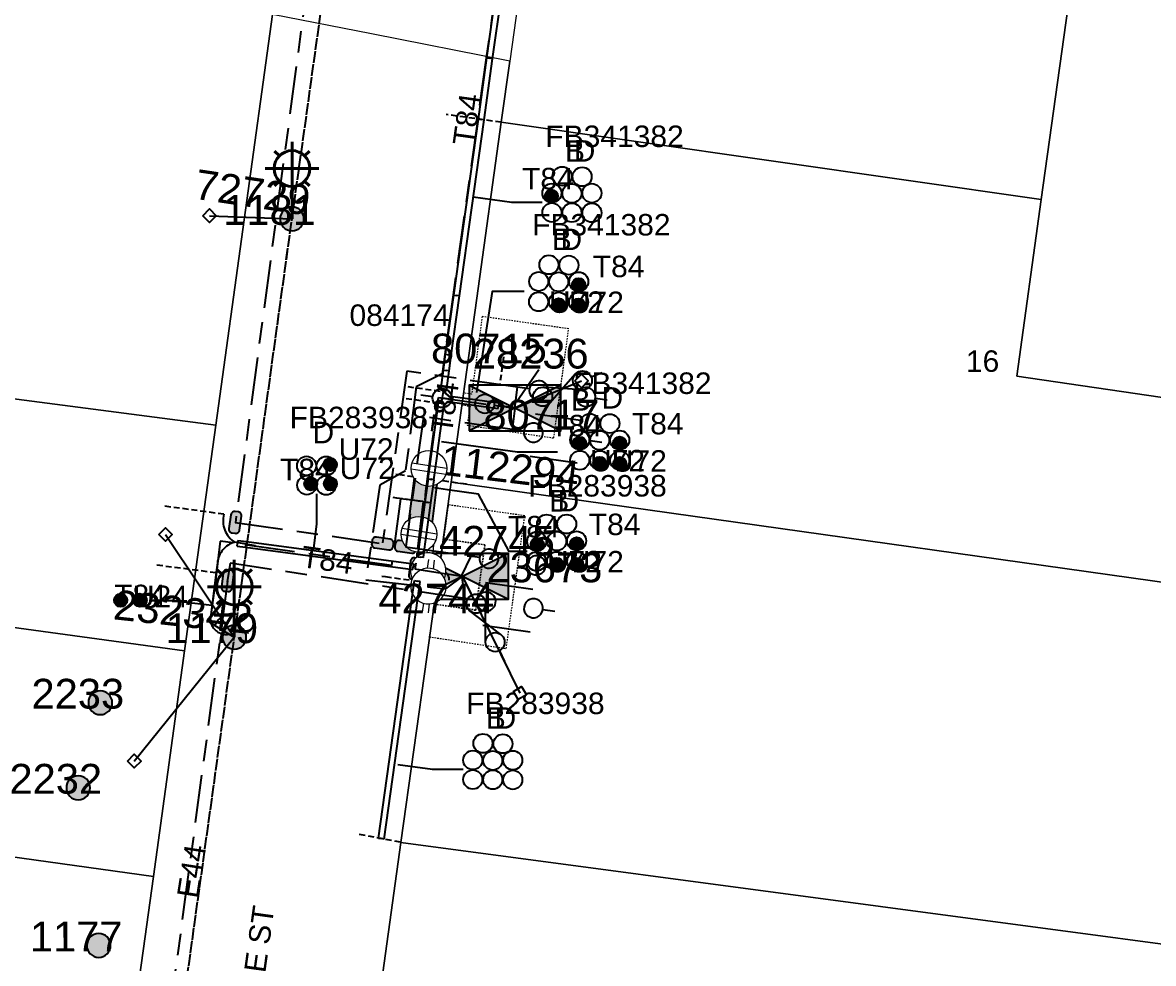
# Model space of a CAD drawing. Header units: metres. Extents: x 307881 to 309377, y 6244646 to 6245709.
# Drawn here: x 308249.6 to 308344.4, y 6245130.1 to 6245208.9 of the extents above; entities that cross this region are included whole.
import ezdxf
from ezdxf.enums import TextEntityAlignment as Align

# ---------------------------------------------------------------- set-up
doc = ezdxf.new("R2010")
doc.units = ezdxf.units.M
for name, pattern in [('Cable Exist OH', [1, 1, 0]), ('Cable Exist UG', [8.2, 4, -1.2, 1.8, -1.2]), ('DASHED', [0.75, 0.5, -0.25]), ('HIDDEN', [0.375, 0.25, -0.125]), ('HIDDEN2', [0.1875, 0.125, -0.0625])]:
    doc.linetypes.add(name, pattern=pattern)
doc.layers.get('0').update_dxf_attribs({"color": 6})
for name, color, linetype in [('_User Miscellaneous7', 7, 'Continuous'), ('_User Miscellaneous9', 7, 'Continuous'), ('Duct_SP_EXT', 7, 'Continuous'), ('Equip_HV_EXT', 7, 'Continuous'), ('Equip_LV_EXT', 7, 'Continuous'), ('Equip_SP_SL_EXT', 7, 'Continuous'), ('Mains_HV_EXT', 7, 'Continuous'), ('Mains_LV_EXT', 7, 'Continuous'), ('Mains_SL_EXT', 7, 'Continuous'), ('Services_SP_EXT', 7, 'Continuous'), ('Sub_SP_EXT', 7, 'Continuous'), ('SupportsOH_SP_TR_HV_LV_SL_EXT', 7, 'Continuous'), ('SupportsUG_SP_LV_EXT', 7, 'Continuous'), ('Trench_SP_EXT', 7, 'Continuous')]:
    doc.layers.add(name, color=color, linetype=linetype)
for name, color, linetype, lineweight in [('Cadastre Buildings_SP_EXT', 9, 'Continuous', 5), ('Cadastre Land Parcels_SP_EXT', 9, 'Continuous', 5), ('Cadastre Other Property_SP_EXT', 9, 'HIDDEN', 5), ('Cadastre Roads_SP_EXT', 9, 'Continuous', 5)]:
    doc.layers.add(name, color=color, linetype=linetype, lineweight=lineweight)
doc.layers.add('UNKNOWN_FEATURES', color=1, linetype='DASHED', plot=False)
doc.styles.add('iecARIAL', font='arial.ttf', dxfattribs={"height": 2})
doc.styles.add('POLE_LABEL', font='arial.ttf')
doc.styles.get("Standard").update_dxf_attribs({"font": 'arial.ttf'})
doc.styles.add('SWITCH_LABEL', font='arial.ttf', dxfattribs={"height": 2.5})

# ---------------------------------------------------------------- blocks, each defined once
blk = doc.blocks.new('SUB_PADMOUNT_EXT')
for points in [[(0, 0), (-3.84, 1.92), (-3.84, -1.92)], [(0, 0), (3.84, 1.92), (3.84, -1.92)]]:
    blk.add_hatch(color=256).paths.add_polyline_path(points)
for p, q in [((3.84, 1.92), (-3.84, -1.92)), ((-3.84, 1.92), (3.84, -1.92))]:
    blk.add_line(p, q)
blk.add_lwpolyline([(-3.84, -1.92), (3.84, -1.92), (3.84, 1.92), (-3.84, 1.92)], close=True)
for tag, height, flags, p in [('ASSET_NUM', 2.5, 8, (2, 2)), ('STREET_CODE', 0.2, 9, (1.5, 0)), ('OPERATING_VOLTAGE', 0.2, 9, (1.5, -0.6)), ('ORIENTATION', 0.2, 9, (1.5, -0.8)), ('OWNED_BY', 0.2, 9, (1.5, -1)), ('CONSTRUCTED_VOLTAGE', 0.2, 9, (1.5, -0.2)), ('NO_PHASES', 0.2, 9, (1.5, -0.4)), ('OPERATED_BY', 0.2, 9, (1.5, -1.2)), ('SECONDARY_VOLTAGE', 0.2, 9, (1.5, -1.6)), ('STATE', 0.2, 9, (1.5, -1.8)), ('MAINTAINED_BY', 0.2, 9, (1.5, -1.4)), ('SUBSTATION_TYPE', 0.2, 9, (1.5, -2.2)), ('USAGE', 0.2, 9, (1.5, -2.4)), ('PARENT', 0.2, 9, (1.5, -2)), ('LEGEND', 0.2, 9, (1.5, -2.6)), ('LOCATION', 0.2, 9, (1.5, -2.8)), ('Z', 0.2, 1, (1.5, -3.6)), ('STREETNAME', 0.2, 9, (1.5, -3)), ('SUBURB', 0.2, 9, (1.5, -3.2)), ('NOTES', 0.2, 9, (1.5, -3.4))]:
    blk.add_attdef(tag, text='', height=height, dxfattribs=dict(flags=flags)).set_placement(p, align=Align.MIDDLE_LEFT)
blk = doc.blocks.new('PILLAR_EXT')
blk.add_hatch(color=256).paths.add_polyline_path([(-2.475, 0.99), (-2.475, -0.99), (2.475, -0.99), (2.475, 0.99)])
blk.add_lwpolyline([(-2.475, -0.99), (2.475, -0.99), (2.475, 0.99), (-2.475, 0.99)], close=True)
at = {"style": 'iecARIAL', "flags": 8}
blk.add_attdef('ASSET_NUM', (1.5, 3.5), '', height=2.5, dxfattribs=at)
for tag, p, flags in [('OWNED_BY', (0, -0.2), 9), ('STATE', (0, -0.4), 9), ('SUPPORT_TYPE', (0, -0.6), 9), ('USAGE', (0, -0.8), 9), ('LEGEND', (0, -1), 9), ('STREETNAME', (0, -1.8), 9), ('SUBURB', (0, -2), 1), ('LOCATION', (0, -1.2), 9), ('NOTES', (0, -1.4), 9), ('PARENT', (0, -1.6), 9)]:
    blk.add_attdef(tag, p, '', height=0.2, dxfattribs=dict(flags=flags))
blk = doc.blocks.new('DUCT_EXT')
blk.add_circle((0, 0.8), 0.8)
at = {"flags": 1}
blk.add_attdef('Z', (0, 0), '', height=0.2, dxfattribs=at)
at = {"flags": 9}
for tag, p in [('DUCT_CODE', (0, 0)), ('XSECT_TYPE', (0, -0.2)), ('STATE', (0, -0.6)), ('FB_REFERENCE', (0, -0.4)), ('NOTES', (0, -0.8))]:
    blk.add_attdef(tag, text='', height=0.2, dxfattribs=at).set_placement(p, align=Align.MIDDLE_LEFT)
blk = doc.blocks.new('SL_LANTERN_EXT')
at = {"lineweight": 40}
for p, q in [((0, 1.968), (0, 6.468)), ((-1.459, 5.676), (-1.061, 5.278)), ((1.458, 5.676), (1.06, 5.278)), ((-2.25, 4.218), (2.25, 4.218)), ((-1.459, 2.759), (-1.061, 3.157)), ((1.458, 2.759), (1.06, 3.157)), ((0, 0), (0, 2.721))]:
    blk.add_line(p, q, dxfattribs=at)
blk.add_circle((0, 4.218), 1.5, dxfattribs=at)
at = {"color": 7, "style": 'iecARIAL', "flags": 8}
blk.add_attdef('ASSET_NUM', (1.5, 1.5), '', height=2.5, dxfattribs=at)
for tag, p, height, flags in [('CONSTRUCTED_VOLTAGE', (0.981, -0.653), 0.2, 9), ('CONTROL_TYPE', (0.981, -0.853), 0.2, 9), ('LANTERN_PURPOSE', (0.981, -1.053), 0.2, 9), ('LNUMBER', (2.181, -3.253), 2.5, 8), ('OPERATING_VOLTAGE', (0.981, -1.653), 0.2, 9), ('ORIENTATION', (0.981, -1.853), 0.2, 9), ('OWNED_BY', (0.981, -2.053), 0.2, 9), ('LANTERN_TYPE', (0.981, -1.253), 0.2, 9), ('NO_PHASES', (0.981, -1.453), 0.2, 9), ('STATE', (0.981, -2.253), 0.2, 9), ('CEXIST', (0.981, -2.653), 0.2, 9), ('CNEW', (0.981, -2.853), 0.2, 9), ('USAGE', (0.981, -2.453), 0.2, 9), ('CNUMBER', (0.981, -3.053), 0.2, 9), ('CREMOVE', (0.981, -3.253), 0.2, 9), ('CREPLACE', (0.981, -3.453), 0.2, 9), ('LKINGHEIGHT', (0.981, -3.653), 0.2, 9), ('LBRACKET', (0.981, -3.853), 0.2, 9), ('LBRACKETVOCAB', (0.981, -4.053), 0.2, 9), ('LCATEGORY', (0.981, -4.253), 0.2, 9), ('LCHARGE1', (0.981, -4.453), 0.2, 9), ('LCHARGE1PERCENT', (0.981, -4.653), 0.2, 9), ('LCHARGE2', (0.981, -4.853), 0.2, 9), ('LCHARGE2PERCENT', (0.981, -5.053), 0.2, 9), ('LCHARGE3', (0.981, -5.253), 0.2, 9), ('LCHARGE3PERCENT', (0.981, -5.453), 0.2, 9), ('LEXIST', (0.981, -5.653), 0.2, 9), ('LLAMP', (0.981, -5.853), 0.2, 9), ('LLAMPVOCAB', (0.981, -6.053), 0.2, 9), ('LMAST', (0.981, -6.253), 0.2, 9), ('LMASTVOCAB', (0.981, -6.453), 0.2, 9), ('LNEW', (0.981, -6.653), 0.2, 9), ('LANTNUMBER', (0.981, -6.853), 0.2, 9), ('LOUTREACH', (0.981, -7.253), 0.2, 9), ('LOUTREACHVOCAB', (0.981, -7.453), 0.2, 9), ('LRATECODE', (0.981, -7.653), 0.2, 9), ('LREMOVE', (0.981, -7.853), 0.2, 9), ('LREPLACE', (0.981, -8.053), 0.2, 9), ('LTYPE', (0.981, -8.253), 0.2, 9), ('LTYPEVOCAB', (0.981, -8.453), 0.2, 9), ('LEGEND', (0.981, -8.653), 0.2, 9), ('STREETNAME', (0.981, -9.253), 0.2, 9), ('SUBURB', (0.981, -9.453), 0.2, 1), ('LOCATION', (0.981, -8.853), 0.2, 9), ('NOTES', (0.981, -9.053), 0.2, 9)]:
    blk.add_attdef(tag, p, '', height=height, dxfattribs=dict(flags=flags))
blk = doc.blocks.new('CCP_EXT')
at = {"flags": 9}
for tag, p in [('STATE', (0, -1.8)), ('USAGE', (0, -1.2)), ('LEGEND', (0, -1.4)), ('LIFE_SUPPORT', (0, -1.6)), ('NOTES', (0, -2))]:
    blk.add_attdef(tag, text='', height=0.2, dxfattribs=at).set_placement(p, align=Align.MIDDLE_LEFT)
blk.add_wipeout([(0, 0.566), (0.566, 0), (0, -0.566), (-0.566, 0)])
blk.add_lwpolyline([(-0.566, 0), (0, 0.566), (0.566, 0), (0, -0.566), (-0.566, 0)])
at = {"flags": 1}
blk.add_attdef('Z', (0, 0), '', height=0.2, dxfattribs=at)
at = {"flags": 9}
for tag, p in [('CCP_TYPE', (0, 0)), ('OPERATING_VOLTAGE', (0, -0.6)), ('ORIENTATION', (0, -0.8)), ('OWNED_BY', (0, -1)), ('CONSTRUCTED_VOLTAGE', (0, -0.2)), ('NO_PHASES', (0, -0.4))]:
    blk.add_attdef(tag, text='', height=0.2, dxfattribs=at).set_placement(p, align=Align.MIDDLE_LEFT)
blk = doc.blocks.new('POLE_EXT')
blk.add_hatch(color=256).paths.add_polyline_path([(-1, 0, 1), (1, 0, 1)])
blk.add_lwpolyline([(-1, 0, 1), (1, 0, 1)], format="xyb", close=True)
for tag, height, flags, p in [('pNumber', 2.5, 8, (-17.84, 2.067)), ('OWNED_BY', 0.2, 9, (1.355, -0.4)), ('SPECIAL_USE', 0.2, 9, (1.355, -0.8)), ('STATE', 0.2, 9, (1.355, -1)), ('PARENT', 0.2, 9, (1.355, -0.6)), ('cLV', 0.2, 9, (1.355, -1.4)), ('hDepth', 0.2, 9, (1.355, -1.6)), ('hDia', 0.2, 9, (1.355, -1.8)), ('USAGE', 0.2, 9, (1.355, -1.2)), ('cHV', 0.2, 9, (1.355, -2)), ('LBRACKET', 0.2, 9, (1.355, -2.2)), ('LExisting', 0.2, 9, (1.355, -2.4)), ('LANTNUMBER', 0.2, 9, (1.355, -2.6)), ('LOther', 0.2, 9, (1.355, -2.8)), ('cLinedev', 0.2, 9, (1.355, -3.4)), ('pExisting', 0.2, 9, (1.355, -3.8)), ('LRemove', 0.2, 9, (1.355, -3)), ('LEGEND', 0.2, 9, (1.355, -3.2)), ('LOCATION', 0.2, 9, (1.355, -3.6)), ('pFooting', 0.2, 9, (1.355, -4.4)), ('pNew', 0.2, 9, (1.355, -4.6)), ('PFNUMBER', 0.2, 9, (1.355, -4)), ('NEWPFNUMBER', 0.2, 9, (1.355, -4.2)), ('pRelocate', 0.2, 9, (1.355, -5)), ('pRemove', 0.2, 9, (1.355, -5.2)), ('pReplace', 0.2, 9, (1.355, -5.4)), ('pStay', 0.2, 9, (1.355, -5.6)), ('cspan', 0.2, 9, (1.355, -6)), ('STREETNAME', 0.2, 9, (1.355, -6.2)), ('SUBURB', 0.2, 9, (1.355, -6.4)), ('pType', 0.2, 9, (1.355, -5.8)), ('NOTES', 0.2, 9, (1.355, -6.6)), ('OPERATED_BY', 0.2, 9, (1.355, -7.014)), ('MAINTAINED_BY', 0.2, 9, (1.355, -6.814))]:
    blk.add_attdef(tag, text='', height=height, dxfattribs=dict(flags=flags)).set_placement(p, align=Align.MIDDLE_LEFT)
at = {"style": 'POLE_LABEL'}
for tag, height, flags, p in [('ASSET_NUM', 2.5, 8, (2, 2)), ('STRUCTURE_PLANT_NUMBER', 0.2, 9, (1.355, 0.028)), ('STREET_CODE', 0.2, 9, (1.355, -0.2))]:
    blk.add_attdef(tag, text='', height=height, dxfattribs=dict(at, flags=flags)).set_placement(p, align=Align.MIDDLE_LEFT)
at = {"flags": 1}
blk.add_attdef('Z', (1.355, -7.328), '', height=0.2, dxfattribs=at)
blk = doc.blocks.new('HV_STJ_EXT')
h = blk.add_hatch(color=256)
edge = h.paths.add_edge_path()
edge.add_ellipse((-0.586, 0.131), major_axis=(0.226, 0.226), ratio=1, start_angle=44.99996, end_angle=135)
edge.add_line((-0.906, 0.131), (-0.906, -0.131))
edge.add_ellipse((-0.586, -0.131), major_axis=(0.226, 0.226), ratio=1, start_angle=134.99996, end_angle=225)
edge.add_line((-0.586, -0.451), (0.586, -0.451))
edge.add_ellipse((0.586, -0.131), major_axis=(-0.226, 0.226), ratio=1, start_angle=134.99996, end_angle=225)
edge.add_line((0.906, -0.131), (0.906, 0.131))
edge.add_ellipse((0.586, 0.131), major_axis=(-0.226, 0.226), ratio=1, start_angle=224.99996, end_angle=315)
edge.add_line((0.586, 0.451), (-0.586, 0.451))
blk.add_lwpolyline([(-0.906, 0.131), (-0.906, -0.131, 0.414214), (-0.586, -0.451), (0.586, -0.451, 0.414214), (0.906, -0.131), (0.906, 0.131, 0.414214), (0.586, 0.451), (-0.586, 0.451, 0.414214)], format="xyb", close=True)
for tag, flags, p in [('ORIENTATION', 9, (1.5, 0)), ('Z', 1, (1.5, -0.8)), ('USAGE', 9, (1.5, -0.2)), ('LEGEND', 9, (1.5, -0.4)), ('NOTES', 9, (1.5, -0.6))]:
    blk.add_attdef(tag, text='', height=0.2, dxfattribs=dict(flags=flags)).set_placement(p, align=Align.MIDDLE_LEFT)
blk = doc.blocks.new('LV_STJ_EXT')
h = blk.add_hatch(color=256)
edge = h.paths.add_edge_path()
edge.add_ellipse((-0.586, 0.131), major_axis=(0.226, 0.226), ratio=1, start_angle=44.99996, end_angle=135)
edge.add_line((-0.906, 0.131), (-0.906, -0.131))
edge.add_ellipse((-0.586, -0.131), major_axis=(0.226, 0.226), ratio=1, start_angle=134.99996, end_angle=225)
edge.add_line((-0.586, -0.451), (0.586, -0.451))
edge.add_ellipse((0.586, -0.131), major_axis=(-0.226, 0.226), ratio=1, start_angle=134.99996, end_angle=225)
edge.add_line((0.906, -0.131), (0.906, 0.131))
edge.add_ellipse((0.586, 0.131), major_axis=(-0.226, 0.226), ratio=1, start_angle=224.99996, end_angle=315)
edge.add_line((0.586, 0.451), (-0.586, 0.451))
blk.add_lwpolyline([(-0.906, 0.131), (-0.906, -0.131, 0.414214), (-0.586, -0.451), (0.586, -0.451, 0.414214), (0.906, -0.131), (0.906, 0.131, 0.414214), (0.586, 0.451), (-0.586, 0.451, 0.414214)], format="xyb", close=True)
at = {"flags": 1}
blk.add_attdef('Z', (0, 0), '', height=0.2, dxfattribs=at)
at = {"flags": 9}
for tag, p in [('ORIENTATION', (0, 0)), ('USAGE', (0, -0.2)), ('LEGEND', (0, -0.4)), ('NOTES', (0, -0.6))]:
    blk.add_attdef(tag, text='', height=0.2, dxfattribs=at).set_placement(p, align=Align.MIDDLE_LEFT)
blk = doc.blocks.new('LV_UG_LINKS_OPEN_EXT')
at = {"lineweight": 20}
for p, q in [((-0.249, 1.473), (-0.249, 2.22)), ((0.249, 1.473), (0.249, 2.22)), ((-0.249, -1.473), (-0.249, -2.22)), ((0.249, -1.473), (0.249, -2.22))]:
    blk.add_line(p, q, dxfattribs=at)
at = {"flags": 9}
for tag, p in [('ACTUAL_STATUS', (0, 0)), ('OPERATING_VOLTAGE', (0, -0.6)), ('ORIENTATION', (0, -0.8)), ('STATE', (0, -1)), ('CONSTRUCTED_VOLTAGE', (0, -0.2)), ('NO_PHASES', (0, -0.4)), ('SWITCH_TYPE', (0, -1.2)), ('USAGE', (0, -1.4)), ('NOTES', (0, -1.6))]:
    blk.add_attdef(tag, text='', height=0.2, dxfattribs=at).set_placement(p, align=Align.MIDDLE_LEFT)
at = {"flags": 1}
blk.add_attdef('Z', (0, 0), '', height=0.2, dxfattribs=at)
blk.add_wipeout([(-0.249, 1.473), (-0.432, 1.43), (-0.608, 1.365), (-0.774, 1.278), (-0.928, 1.171), (-1.067, 1.045), (-1.19, 0.903), (-1.294, 0.747), (-1.377, 0.579), (-1.439, 0.402), (-1.478, 0.218), (-1.494, 0.031), (-1.486, -0.156), (-1.455, -0.341), (-1.4, -0.521), (-1.324, -0.692), (-1.227, -0.853), (-1.11, -1), (-0.976, -1.131), (-0.827, -1.244), (-0.664, -1.338), (-0.491, -1.411), (-0.311, -1.461), (-0.125, -1.489), (0.062, -1.493), (0.249, -1.473), (0.432, -1.43), (0.608, -1.365), (0.774, -1.278), (0.928, -1.171), (1.067, -1.045), (1.19, -0.903), (1.294, -0.747), (1.377, -0.579), (1.439, -0.402), (1.478, -0.218), (1.494, -0.031), (1.486, 0.156), (1.455, 0.341), (1.4, 0.521), (1.324, 0.692), (1.227, 0.853), (1.11, 1), (0.976, 1.131), (0.827, 1.244), (0.664, 1.338), (0.491, 1.411), (0.311, 1.461), (0.125, 1.489), (-0.062, 1.493)])
at = {"lineweight": 20}
blk.add_lwpolyline([(0, -1.494, 1), (0, 1.494, 1)], format="xyb", close=True, dxfattribs=at)
blk = doc.blocks.new('LV_UG_DFUSE_OPEN_EXT')
for points in [[(1, 0), (0, 0)], [(6.2, 0.013), (7.2, 0.013)]]:
    blk.add_lwpolyline(points)
for centre in [(1.8, 0), (5.4, 0.011)]:
    blk.add_circle(centre, 0.8)
at = {"flags": 9}
for tag, p in [('ACTUAL_STATUS', (0, 0)), ('OPERATING_VOLTAGE', (0, -0.6)), ('ORIENTATION', (0, -0.8)), ('STATE', (0, -1)), ('CONSTRUCTED_VOLTAGE', (0, -0.2)), ('NO_PHASES', (0, -0.4)), ('SWITCH_TYPE', (0, -1.2)), ('USAGE', (0, -1.4)), ('NOTES', (0, -1.6))]:
    blk.add_attdef(tag, text='', height=0.2, dxfattribs=at).set_placement(p, align=Align.MIDDLE_LEFT)
at = {"flags": 1}
blk.add_attdef('Z', (0, 0), '', height=0.2, dxfattribs=at)
blk = doc.blocks.new('LV_UG_LINKS_CLOSED_EXT')
blk.add_wipeout([(-1.056, 1.057), (-1.18, 0.916), (-1.286, 0.761), (-1.371, 0.594), (-1.435, 0.417), (-1.476, 0.234), (-1.493, 0.047), (-1.487, -0.14), (-1.458, -0.326), (-1.406, -0.506), (-1.331, -0.678), (-1.236, -0.839), (-1.121, -0.988), (-0.988, -1.12), (-0.84, -1.235), (-0.679, -1.331), (-0.506, -1.406), (-0.326, -1.458), (-0.141, -1.487), (0.047, -1.493), (0.233, -1.476), (0.416, -1.435), (0.593, -1.371), (0.76, -1.286), (0.915, -1.181), (1.056, -1.057), (1.18, -0.916), (1.286, -0.761), (1.371, -0.594), (1.435, -0.417), (1.476, -0.234), (1.493, -0.047), (1.487, 0.14), (1.458, 0.326), (1.406, 0.506), (1.331, 0.678), (1.236, 0.839), (1.121, 0.988), (0.988, 1.12), (0.84, 1.235), (0.679, 1.331), (0.506, 1.406), (0.326, 1.458), (0.141, 1.487), (-0.047, 1.493), (-0.233, 1.476), (-0.416, 1.435), (-0.593, 1.371), (-0.76, 1.286), (-0.915, 1.181)])
at = {"lineweight": 20}
for p, q in [((-0.25, -1.479), (-0.25, 1.479)), ((0.25, -1.479), (0.25, 1.479))]:
    blk.add_line(p, q, dxfattribs=at)
blk.add_circle((0, 0), 1.5, dxfattribs=at)
at = {"flags": 9}
for tag, p in [('ACTUAL_STATUS', (0, 0)), ('OPERATING_VOLTAGE', (0, -0.6)), ('ORIENTATION', (0, -0.8)), ('STATE', (0, -1)), ('CONSTRUCTED_VOLTAGE', (0, -0.2)), ('NO_PHASES', (0, -0.4)), ('SWITCH_TYPE', (0, -1.2)), ('USAGE', (0, -1.4)), ('NOTES', (0, -1.6))]:
    blk.add_attdef(tag, text='', height=0.2, dxfattribs=at).set_placement(p, align=Align.MIDDLE_LEFT)
at = {"flags": 1}
blk.add_attdef('Z', (0, 0), '', height=0.2, dxfattribs=at)
blk = doc.blocks.new('LV_UG_DFUSE_CLOSED_EXT')
for points in [[(1, 0), (0, 0)], [(5.04, 0.726), (2.156, -0.717)], [(5.049, -0.707), (2.156, 0.717)], [(6.2, 0.013), (7.2, 0.013)]]:
    blk.add_lwpolyline(points)
for centre in [(1.8, 0), (5.4, 0.011)]:
    blk.add_circle(centre, 0.8)
at = {"flags": 9}
for tag, p in [('ACTUAL_STATUS', (0, 0)), ('OPERATING_VOLTAGE', (0, -0.6)), ('ORIENTATION', (0, -0.8)), ('STATE', (0, -1)), ('CONSTRUCTED_VOLTAGE', (0, -0.2)), ('NO_PHASES', (0, -0.4)), ('SWITCH_TYPE', (0, -1.2)), ('USAGE', (0, -1.4)), ('NOTES', (0, -1.6))]:
    blk.add_attdef(tag, text='', height=0.2, dxfattribs=at).set_placement(p, align=Align.MIDDLE_LEFT)
at = {"flags": 1}
blk.add_attdef('Z', (0, 0), '', height=0.2, dxfattribs=at)
blk = doc.blocks.new('SWG_HOLEC_SU_EXT')
blk.add_line((1.8, -2), (5.8, -2))
for points in [[(1, 0), (0, 0)], [(6.6, 0), (7.6, 0)]]:
    blk.add_lwpolyline(points)
for points in [[(1.8, -0.8, 1), (1.8, 0.8, 1)], [(5.8, -0.8, 1), (5.8, 0.8, 1)]]:
    blk.add_lwpolyline(points, format="xyb", close=True)
at = {"style": 'SWITCH_LABEL', "flags": 8}
blk.add_attdef('ASSET_NUM', text='', height=2.5, rotation=179.95437, dxfattribs=at).set_placement((-2.4, 0), align=Align.MIDDLE_LEFT)
at = {"flags": 1}
blk.add_attdef('Z', (0, 0), '', height=0.2, dxfattribs=at)
at = {"flags": 9}
for tag, p in [('ACTUAL_STATUS', (0, -0.4)), ('OPERATING_VOLTAGE', (0, -1)), ('CONSTRUCTED_VOLTAGE', (0, -0.6)), ('NO_PHASES', (0, -0.8)), ('ORIENTATION', (0, -1.2)), ('OWNED_BY', (0, -1.4)), ('STATE', (0, -1.8)), ('PARENT', (0, -1.6)), ('SWITCH_TYPE', (0, -2)), ('STREETNAME', (0, -2.6)), ('SUBURB', (0, -2.8)), ('USAGE', (0, -2.2)), ('LOCATION', (0, -2.4)), ('NOTES', (0, -3))]:
    blk.add_attdef(tag, text='', height=0.2, dxfattribs=at).set_placement(p, align=Align.MIDDLE_LEFT)
at = {"style": 'SWITCH_LABEL', "flags": 9}
blk.add_attdef('STREET_CODE', text='', height=0.2, dxfattribs=at).set_placement((0, -0.2), align=Align.MIDDLE_LEFT)
blk = doc.blocks.new('CABLE_LARGE_EXT')
h = blk.add_hatch(color=256)
edge = h.paths.add_edge_path()
edge.add_arc((0, 0.55), 0.55, 0, 360)
blk.add_circle((0, 0.55), 0.55)
at = {"flags": 1}
blk.add_attdef('Z', (0, 0), '', height=0.2, dxfattribs=at)
at = {"flags": 9}
for tag, p in [('COND_CODE', (0, 0)), ('XSECT_SIZE', (0, -0.6)), ('STATE', (0, -0.4)), ('FB_REFERENCE', (0, -0.2)), ('NOTES', (0, -0.8))]:
    blk.add_attdef(tag, text='', height=0.2, dxfattribs=at).set_placement(p, align=Align.MIDDLE_LEFT)

msp = doc.modelspace()

# ---------------------------------------------------------------- linework, layer by layer
at = {"layer": '_User Miscellaneous7'}
for points in [[(308293.165, 6245193.886), (308290.601, 6245193.891), (308287.368, 6245194.322)], [(308291.645, 6245186.415), (308288.966, 6245186.415), (308287.653, 6245177.975)], [(308294.439, 6245172.964), (308291.094, 6245172.969), (308284.714, 6245173.819)], [(308274.226, 6245169.466), (308274.224, 6245166.959), (308273.982, 6245164.905)], [(308291.905, 6245164.647), (308290.389, 6245164.645), (308287.808, 6245169.457), (308285.215, 6245169.816), (308284.129, 6245169.966)], [(308260.197, 6245160.543), (308262.142, 6245160.546), (308265.471, 6245160.136)], [(308286.53, 6245146.379), (308283.966, 6245146.384), (308281.063, 6245146.771)], [(308286.53, 6245146.379), (308283.966, 6245146.384), (308281.063, 6245146.771)]]:
    msp.add_lwpolyline(points, dxfattribs=at)
at = {"layer": 'Cadastre Buildings_SP_EXT', "linetype": 'Continuous'}
for points in [[(308332.929, 6245179.321), (308347.238, 6245177.236), (308361.567, 6245175.148), (308369.784, 6245234.594), (308355.487, 6245236.583), (308341.19, 6245238.573), (308339.124, 6245223.757), (308337.058, 6245208.941), (308334.992, 6245194.123), (308332.929, 6245179.321)], [(308337.058, 6245208.941), (308339.124, 6245223.757), (308293.842, 6245230.083), (308291.785, 6245215.341), (308290.443, 6245205.724), (308289.728, 6245200.599), (308334.992, 6245194.123), (308337.058, 6245208.941)], [(308260.56, 6245137.415), (308217.4, 6245143.417), (308214.724, 6245124.526), (308257.973, 6245118.719), (308260.56, 6245137.415)]]:
    msp.add_lwpolyline(points, close=True, dxfattribs=at)
at = {"layer": 'Cadastre Land Parcels_SP_EXT', "linetype": 'Continuous'}
for points in [[(308222.286, 6245180.895), (308265.804, 6245175.233), (308270.547, 6245209.638), (308268.153, 6245213.094), (308226.806, 6245218.795), (308226.717, 6245218.807), (308224.456, 6245199.854), (308224.546, 6245199.845), (308222.286, 6245180.895)], [(308366.02, 6245174.498), (308361.567, 6245175.148), (308347.238, 6245177.236), (308332.929, 6245179.321), (308334.992, 6245194.123), (308289.728, 6245200.599), (308287.672, 6245185.857), (308285.523, 6245170.451), (308364.585, 6245159.339), (308366.02, 6245174.498)], [(308265.804, 6245175.233), (308222.286, 6245180.895), (308220.07, 6245162.203), (308263.177, 6245156.32), (308265.804, 6245175.233)], [(308263.177, 6245156.32), (308220.07, 6245162.203), (308218.961, 6245162.403), (308218.394, 6245162.488), (308217.091, 6245151.706), (308216.209, 6245143.568), (308217.4, 6245143.417), (308260.56, 6245137.415), (308263.177, 6245156.32)], [(308277.102, 6245110.027), (308310.453, 6245105.695), (308343.342, 6245101.425), (308358.455, 6245099.462), (308360.539, 6245114.386), (308360.568, 6245114.593), (308361.722, 6245129.545), (308281.314, 6245140.26), (308279.201, 6245125.096), (308277.102, 6245110.027)]]:
    msp.add_lwpolyline(points, close=True, dxfattribs=at)
at = {"layer": 'Cadastre Other Property_SP_EXT', "linetype": 'HIDDEN2'}
for points in [[(308286.426, 6245176.928), (308287.112, 6245176.821), (308286.854, 6245175.228), (308294.127, 6245174.153), (308295.375, 6245183.298), (308288.123, 6245184.33), (308287.241, 6245177.832), (308286.565, 6245177.919), (308286.426, 6245176.928)], [(308284.895, 6245165.683), (308288.354, 6245165.203), (308287.586, 6245159.739), (308284.122, 6245160.237), (308283.694, 6245157.496), (308290.14, 6245156.511), (308291.694, 6245167.634), (308285.276, 6245168.547), (308284.895, 6245165.683)], [(308284.895, 6245165.683), (308284.122, 6245160.237), (308287.576, 6245159.72), (308288.354, 6245165.203), (308284.895, 6245165.683)]]:
    msp.add_lwpolyline(points, close=True, dxfattribs=at)
at = {"layer": 'Duct_SP_EXT'}
for p, q in [((308288.521, 6245205.992), (308289.863, 6245215.609)), ((308288.997, 6245205.925), (308290.339, 6245215.543)), ((308287.806, 6245200.867), (308288.521, 6245205.992)), ((308288.282, 6245200.801), (308288.997, 6245205.925)), ((308288.521, 6245205.992), (308288.759, 6245205.958)), ((308288.997, 6245205.925), (308288.759, 6245205.958)), ((308285.751, 6245186.125), (308287.807, 6245200.867)), ((308286.226, 6245186.059), (308288.282, 6245200.801)), ((308287.806, 6245200.867), (308288.044, 6245200.834)), ((308287.807, 6245200.867), (308288.044, 6245200.834)), ((308288.282, 6245200.801), (308288.044, 6245200.834)), ((308288.282, 6245200.801), (308288.044, 6245200.834)), ((308285.058, 6245181.162), (308285.751, 6245186.125)), ((308285.751, 6245186.125), (308285.988, 6245186.092)), ((308285.534, 6245181.096), (308286.226, 6245186.059)), ((308286.226, 6245186.059), (308285.988, 6245186.092)), ((308284.873, 6245179.832), (308285.058, 6245181.162)), ((308285.058, 6245181.162), (308285.296, 6245181.129)), ((308285.534, 6245181.096), (308285.296, 6245181.129)), ((308285.348, 6245179.767), (308285.534, 6245181.096)), ((308284.651, 6245178.187), (308284.873, 6245179.832)), ((308284.873, 6245179.832), (308285.111, 6245179.799)), ((308285.348, 6245179.767), (308285.111, 6245179.799)), ((308285.126, 6245178.123), (308285.348, 6245179.767)), ((308284.651, 6245178.187), (308284.889, 6245178.155)), ((308285.126, 6245178.123), (308284.889, 6245178.155)), ((308285.674, 6245177.627), (308285.641, 6245177.389)), ((308285.674, 6245177.627), (308289.537, 6245177.084)), ((308284.45, 6245177.087), (308284.688, 6245177.055)), ((308284.926, 6245177.024), (308284.688, 6245177.055)), ((308285.607, 6245177.152), (308285.641, 6245177.389)), ((308285.607, 6245177.152), (308289.47, 6245176.609)), ((308289.47, 6245176.609), (308289.504, 6245176.846)), ((308289.537, 6245177.084), (308289.504, 6245176.846)), ((308283.351, 6245168.788), (308283.588, 6245168.755)), ((308283.351, 6245168.788), (308283.588, 6245168.755)), ((308283.826, 6245168.722), (308283.588, 6245168.755)), ((308283.826, 6245168.722), (308283.588, 6245168.755)), ((308267.584, 6245165.088), (308267.616, 6245165.326)), ((308267.648, 6245165.563), (308267.616, 6245165.326)), ((308267.648, 6245165.563), (308268.361, 6245165.468)), ((308268.361, 6245165.468), (308268.329, 6245165.23)), ((308267.584, 6245165.088), (308268.297, 6245164.992)), ((308268.297, 6245164.992), (308268.329, 6245165.23)), ((308279.435, 6245140.62), (308279.673, 6245140.587)), ((308279.911, 6245140.554), (308279.673, 6245140.587))]:
    msp.add_line(p, q, dxfattribs=at)
at = {"layer": 'Mains_HV_EXT', "linetype": 'Cable Exist UG'}
for points in [[(308273.623, 6245213.397), (308267.437, 6245167.042)], [(308267.426, 6245167.081), (308279.804, 6245165.303)], [(308266.787, 6245162.152), (308260.861, 6245117.962)]]:
    msp.add_lwpolyline(points, dxfattribs=at)
at = {"layer": 'Mains_LV_EXT', "linetype": 'Cable Exist OH'}
for points in [[(308272.182, 6245192.508), (308277.583, 6245231.173)], [(308267.348, 6245157.463), (308272.182, 6245192.508)], [(308260.804, 6245110.326), (308267.348, 6245157.463)]]:
    msp.add_lwpolyline(points, dxfattribs=at)
at = {"layer": 'Mains_LV_EXT', "linetype": 'Continuous'}
msp.add_lwpolyline([(308267.609, 6245159.354, 0.38773), (308265.724, 6245158.474)], format="xyb", dxfattribs=at)
at = {"layer": 'Mains_SL_EXT', "linetype": 'Cable Exist OH'}
for points in [[(308272.182, 6245192.508), (308277.583, 6245231.173), (308277.582, 6245231.184)], [(308267.348, 6245157.465), (308272.182, 6245192.508)], [(308260.804, 6245110.326), (308267.348, 6245157.463)]]:
    msp.add_lwpolyline(points, dxfattribs=at)
at = {"layer": 'Trench_SP_EXT', "linetype": 'Cable Exist UG'}
for points in [[(308290.989, 6245177.178), (308292.879, 6245179.902)], [(308284.726, 6245177.05), (308284.883, 6245178.038)], [(308285.537, 6245177.378), (308284.855, 6245177.487)], [(308290.894, 6245176.654), (308289.509, 6245176.881)], [(308282.955, 6245164.167), (308282.678, 6245162.166)]]:
    msp.add_lwpolyline(points, dxfattribs=at)
for points in [[(308269.131, 6245165.123), (308267.377, 6245165.411), (308267.377, 6245165.411, -0.322925), (308266.475, 6245167.766)], [(308267.377, 6245165.411, 0.31324), (308265.927, 6245163.694), (308265.927, 6245163.694), (308265.829, 6245162.898)], [(308265.829, 6245162.898), (308265.366, 6245159.315), (308265.366, 6245159.315, 0.542681), (308266.91, 6245157.723)], [(308282.342, 6245163.361), (308284.766, 6245163.02), (308284.766, 6245163.02, -0.353927), (308285.365, 6245162.241)]]:
    msp.add_lwpolyline(points, format="xyb", dxfattribs=at)
at = {"layer": 'UNKNOWN_FEATURES'}
for points in [[(308289.727, 6245200.599), (308285.1, 6245201.25)], [(308289.914, 6245180.937), (308289.59, 6245178.619)], [(308281.879, 6245178.46), (308285.117, 6245178.005)], [(308281.739, 6245177.47), (308284.993, 6245177.013)], [(308286.809, 6245170.27), (308281.228, 6245171.055), (308280.895, 6245171.101)], [(308280.625, 6245169.192), (308280.953, 6245169.146), (308283.591, 6245168.775)], [(308266.475, 6245167.766), (308261.51, 6245168.438)], [(308265.809, 6245162.853), (308260.844, 6245163.495)], [(308279.707, 6245162.584), (308280.031, 6245162.538), (308282.678, 6245162.166)], [(308277.821, 6245140.971), (308281.325, 6245140.306)]]:
    msp.add_lwpolyline(points, dxfattribs=at)

# ---------------------------------------------------------------- block references
at = {"layer": '_User Miscellaneous7'}
for name, p in [('DUCT_EXT', (308294.824, 6245195.274)), ('DUCT_EXT', (308296.5, 6245195.241)), ('DUCT_EXT', (308293.969, 6245193.871)), ('CABLE_LARGE_EXT', (308293.927, 6245193.857)), ('DUCT_EXT', (308295.645, 6245193.841)), ('DUCT_EXT', (308297.321, 6245193.86)), ('DUCT_EXT', (308293.968, 6245192.243)), ('DUCT_EXT', (308295.646, 6245192.234)), ('DUCT_EXT', (308297.322, 6245192.221)), ('DUCT_EXT', (308293.717, 6245187.863)), ('DUCT_EXT', (308295.393, 6245187.83)), ('DUCT_EXT', (308292.862, 6245186.46)), ('DUCT_EXT', (308294.538, 6245186.43)), ('DUCT_EXT', (308296.214, 6245186.449)), ('CABLE_LARGE_EXT', (308296.214, 6245186.449)), ('DUCT_EXT', (308292.855, 6245184.765)), ('DUCT_EXT', (308294.532, 6245184.756)), ('DUCT_EXT', (308296.209, 6245184.742)), ('CABLE_LARGE_EXT', (308294.532, 6245184.756)), ('CABLE_LARGE_EXT', (308296.209, 6245184.742)), ('DUCT_EXT', (308297.154, 6245174.588)), ('DUCT_EXT', (308298.83, 6245174.555)), ('DUCT_EXT', (308296.299, 6245173.185)), ('DUCT_EXT', (308297.976, 6245173.155)), ('DUCT_EXT', (308299.652, 6245173.174)), ('CABLE_LARGE_EXT', (308296.292, 6245173.162)), ('CABLE_LARGE_EXT', (308299.652, 6245173.174)), ('DUCT_EXT', (308296.303, 6245171.488)), ('DUCT_EXT', (308297.981, 6245171.479)), ('DUCT_EXT', (308299.657, 6245171.466)), ('DUCT_EXT', (308273.404, 6245171.017)), ('DUCT_EXT', (308275.048, 6245171.004)), ('CABLE_LARGE_EXT', (308275.392, 6245171.371)), ('CABLE_LARGE_EXT', (308297.981, 6245171.479)), ('CABLE_LARGE_EXT', (308299.657, 6245171.466)), ('DUCT_EXT', (308273.421, 6245169.402)), ('DUCT_EXT', (308275.048, 6245169.385)), ('CABLE_LARGE_EXT', (308273.754, 6245169.76)), ('CABLE_LARGE_EXT', (308275.402, 6245169.75)), ('DUCT_EXT', (308293.529, 6245166.141)), ('DUCT_EXT', (308295.209, 6245166.142)), ('DUCT_EXT', (308292.696, 6245164.694)), ('DUCT_EXT', (308294.377, 6245164.714)), ('DUCT_EXT', (308296.042, 6245164.734)), ('CABLE_LARGE_EXT', (308292.74, 6245164.694)), ('CABLE_LARGE_EXT', (308296.042, 6245164.734)), ('DUCT_EXT', (308292.686, 6245163.013)), ('DUCT_EXT', (308294.368, 6245163.02)), ('DUCT_EXT', (308296.049, 6245163.023)), ('CABLE_LARGE_EXT', (308294.368, 6245163.02)), ('CABLE_LARGE_EXT', (308296.049, 6245163.023)), ('CABLE_LARGE_EXT', (308257.822, 6245160.005)), ('CABLE_LARGE_EXT', (308259.413, 6245160.011)), ('DUCT_EXT', (308288.189, 6245147.767)), ('DUCT_EXT', (308289.865, 6245147.734)), ('DUCT_EXT', (308287.335, 6245146.365)), ('DUCT_EXT', (308289.011, 6245146.334)), ('DUCT_EXT', (308290.687, 6245146.353)), ('DUCT_EXT', (308287.334, 6245144.737)), ('DUCT_EXT', (308289.011, 6245144.728)), ('DUCT_EXT', (308290.688, 6245144.714))]:
    msp.add_blockref(name, p, dxfattribs=at)
at = {"layer": 'Equip_HV_EXT'}
ref = msp.add_blockref('SWG_HOLEC_SU_EXT', (308290.63, 6245174.851), dxfattribs=dict(at, rotation=351.9996076780635))
ref.add_attrib('ASSET_NUM', '80717', dxfattribs={"layer": '0', "height": 2.5, "style": 'SWITCH_LABEL'}).set_placement((308288.231, 6245176.101), align=Align.MIDDLE_LEFT)
for p, rotation in [((308267.426, 6245167.081), 261.5736143794202), ((308279.777, 6245165.307), 351.562093110265), ((308281.709, 6245165.03), 351.8264209529268), ((308266.777, 6245162.198), 83.24219750358428)]:
    msp.add_blockref('HV_STJ_EXT', p, dxfattribs=dict(at, rotation=rotation))
at = {"layer": 'Equip_LV_EXT'}
for name, p, rotation in [('LV_UG_DFUSE_OPEN_EXT', (308290.123, 6245176.763), 172.0456764861151), ('LV_STJ_EXT', (308282.492, 6245163.195), 83.16854678272338), ('LV_UG_DFUSE_CLOSED_EXT', (308286.818, 6245161.886), 296.1530342437084)]:
    msp.add_blockref(name, p, dxfattribs=dict(at, rotation=rotation))
at = {"layer": 'Equip_SP_SL_EXT'}
ref = msp.add_blockref('SL_LANTERN_EXT', (308272.182, 6245192.508), dxfattribs=at)
ref.add_attrib('ASSET_NUM', '72729', dxfattribs={"layer": '0', "height": 2.5, "rotation": 351.46778, "style": 'iecARIAL'}).set_placement((308273.682, 6245194.008), align=Align.MIDDLE_RIGHT)
ref = msp.add_blockref('SL_LANTERN_EXT', (308267.348, 6245157.463), dxfattribs=at)
ref.add_attrib('ASSET_NUM', '232342', dxfattribs={"layer": '0', "height": 2.5, "rotation": 353.8433, "style": 'iecARIAL'}).set_placement((308268.848, 6245158.963), align=Align.MIDDLE_RIGHT)
at = {"layer": 'Sub_SP_EXT'}
ref = msp.add_blockref('SUB_PADMOUNT_EXT', (308290.875, 6245176.658), dxfattribs=at)
ref.add_attrib('ASSET_NUM', '28236', dxfattribs={"layer": '_User Miscellaneous9', "height": 2.5}).set_placement((308287.337, 6245179.217), align=Align.BOTTOM_LEFT)
ref = msp.add_blockref('SUB_PADMOUNT_EXT', (308286.487, 6245162.56), dxfattribs=at)
ref.add_attrib('ASSET_NUM', '23673', dxfattribs={"layer": '0', "height": 2.5}).set_placement((308288.487, 6245163.31), align=Align.MIDDLE_LEFT)
at = {"layer": 'SupportsOH_SP_TR_HV_LV_SL_EXT'}
ref = msp.add_blockref('POLE_EXT', (308272.182, 6245192.508), dxfattribs=at)
ref.add_attrib('ASSET_NUM', '1181', dxfattribs={"layer": '0', "height": 2.5, "rotation": 0.0191, "style": 'POLE_LABEL'}).set_placement((308274.182, 6245193.258), align=Align.MIDDLE_RIGHT)
ref = msp.add_blockref('POLE_EXT', (308267.348, 6245157.463), dxfattribs=at)
ref.add_attrib('ASSET_NUM', '1179', dxfattribs={"layer": '0', "height": 2.5, "rotation": 0.00153, "style": 'POLE_LABEL'}).set_placement((308269.348, 6245158.213), align=Align.MIDDLE_RIGHT)
ref = msp.add_blockref('POLE_EXT', (308256.114, 6245151.975), dxfattribs=at)
ref.add_attrib('ASSET_NUM', '2233', dxfattribs={"layer": '0', "height": 2.5, "style": 'POLE_LABEL'}).set_placement((308258.114, 6245152.725), align=Align.MIDDLE_RIGHT)
ref = msp.add_blockref('POLE_EXT', (308254.266, 6245144.848), dxfattribs=at)
ref.add_attrib('ASSET_NUM', '2232', dxfattribs={"layer": '0', "height": 2.5, "style": 'POLE_LABEL'}).set_placement((308256.266, 6245145.598), align=Align.MIDDLE_RIGHT)
ref = msp.add_blockref('POLE_EXT', (308255.976, 6245131.642), dxfattribs=at)
ref.add_attrib('ASSET_NUM', '1177', dxfattribs={"layer": '0', "height": 2.5, "rotation": 0.03977, "style": 'POLE_LABEL'}).set_placement((308257.976, 6245132.392), align=Align.MIDDLE_RIGHT)
at = {"layer": 'SupportsUG_SP_LV_EXT'}
ref = msp.add_blockref('PILLAR_EXT', (308283.168, 6245168.84), dxfattribs=dict(at, rotation=82.7554919038137))
ref.add_attrib('ASSET_NUM', '112294', dxfattribs={"layer": '0', "height": 2.5, "rotation": 353.12779, "style": 'iecARIAL'}).set_placement((308284.668, 6245172.34), align=Align.MIDDLE_LEFT)

# ---------------------------------------------------------------- texts
at = {"layer": '_User Miscellaneous7'}
for s, rotation, p in [('T84', 82.06069, (308287.425, 6245198.568)), ('T84', 82.10063, (308285.581, 6245174.426)), ('T84', 351.88101, (308272.867, 6245163.348)), ('E44', 81.01129, (308264.3, 6245135.51))]:
    msp.add_text(s, height=1.8, rotation=rotation, dxfattribs=at).set_placement(p)
for s, p in [('FB341382', (308293.417, 6245198.527)), ('B', (308295.061, 6245197.299)), ('D', (308295.797, 6245197.303)), ('T84', (308291.468, 6245194.984)), ('FB341382', (308292.31, 6245191.116)), ('B', (308293.953, 6245189.888)), ('D', (308294.689, 6245189.892)), ('T84', (308297.395, 6245187.623)), ('U72', (308293.713, 6245184.632)), ('U72', (308295.39, 6245184.619)), ('FB341382', (308295.748, 6245177.841)), ('B', (308295.549, 6245176.447)), ('D', (308298.127, 6245176.617)), ('FB283938', (308271.985, 6245174.969)), ('T84', (308293.833, 6245174.29)), ('T84', (308300.67, 6245174.455)), ('D', (308273.901, 6245173.707)), ('U72', (308276.084, 6245172.326)), ('U72', (308297.162, 6245171.355)), ('U72', (308298.991, 6245171.328)), ('T84', (308271.18, 6245170.612)), ('U72', (308276.182, 6245170.703)), ('FB283938', (308291.993, 6245169.246)), ('B', (308293.744, 6245167.984)), ('D', (308294.444, 6245167.996)), ('T84', (308290.282, 6245165.821)), ('T84', (308297.06, 6245166.015)), ('U72', (308293.549, 6245162.896)), ('U72', (308295.383, 6245162.886)), ('T84', (308257.275, 6245160.057)), ('U24', (308258.841, 6245159.977)), ('FB283938', (308286.783, 6245151.02)), ('B', (308288.426, 6245149.793)), ('D', (308289.162, 6245149.796))]:
    msp.add_text(s, height=1.8, dxfattribs=at).set_placement(p)
at = {"layer": 'Cadastre Land Parcels_SP_EXT'}
msp.add_text('16', height=1.8, dxfattribs=at).set_placement((308328.673, 6245179.692))
at = {"layer": 'Cadastre Other Property_SP_EXT'}
msp.add_text('084174', height=1.8, dxfattribs=at).set_placement((308277.001, 6245183.539))
at = {"layer": 'Cadastre Roads_SP_EXT'}
msp.add_text('GEORGE ST', height=1.8, rotation=82.13076, dxfattribs=at).set_placement((308268.661, 6245120.01))

# ---------------------------------------------------------------- next in the draw order: block references
at = {"layer": 'Services_SP_EXT'}
for p in [(308265.27, 6245192.774), (308296.448, 6245178.927), (308261.584, 6245166.062), (308258.961, 6245147.084)]:
    msp.add_blockref('CCP_EXT', p, dxfattribs=at)
at = {"layer": 'Services_SP_EXT', "rotation": 165.5703533839416}
msp.add_blockref('CCP_EXT', (308291.288, 6245152.783), dxfattribs=at)

# ---------------------------------------------------------------- next in the draw order: block references
at = {"layer": 'Services_SP_EXT'}
for p in [(308265.27, 6245192.774), (308296.448, 6245178.927), (308261.584, 6245166.062), (308258.961, 6245147.084)]:
    msp.add_blockref('CCP_EXT', p, dxfattribs=at)
at = {"layer": 'Services_SP_EXT', "rotation": 165.5703533839416}
msp.add_blockref('CCP_EXT', (308291.288, 6245152.783), dxfattribs=at)

# ---------------------------------------------------------------- next in the draw order: linework, layer by layer
at = {"layer": 'Cadastre Buildings_SP_EXT', "linetype": 'Continuous'}
msp.add_lwpolyline([(308281.314, 6245140.26), (308361.722, 6245129.545), (308363.122, 6245144.134), (308364.585, 6245159.339), (308285.523, 6245170.451), (308283.478, 6245155.785), (308281.314, 6245140.26)], close=True, dxfattribs=at)
at = {"layer": 'Cadastre Roads_SP_EXT', "linetype": 'Continuous'}
msp.add_lwpolyline([(308290.443, 6245205.723), (308278.848, 6245208.004), (308270.547, 6245209.638), (308265.804, 6245175.233), (308263.177, 6245156.32), (308260.56, 6245137.415), (308257.973, 6245118.719), (308255.286, 6245099.486), (308252.721, 6245080.804), (308250.623, 6245065.666), (308247.151, 6245040.626), (308244.235, 6245015.992), (308252.145, 6245012.369), (308262.805, 6245007.486), (308270.729, 6245064.274), (308272.144, 6245074.406), (308277.102, 6245110.027), (308279.201, 6245125.096), (308281.314, 6245140.26), (308283.478, 6245155.785), (308285.523, 6245170.451), (308287.672, 6245185.857), (308289.728, 6245200.599), (308290.443, 6245205.723)], close=True, dxfattribs=at)
at = {"layer": 'Services_SP_EXT'}
for points in [[(308265.27, 6245192.774), (308272.182, 6245192.508)], [(308290.868, 6245176.656), (308296.448, 6245178.927)], [(308261.583, 6245166.062), (308267.348, 6245157.463)], [(308286.487, 6245162.56), (308291.288, 6245152.783)], [(308258.961, 6245147.084), (308267.348, 6245157.463)]]:
    msp.add_lwpolyline(points, dxfattribs=at)

# ---------------------------------------------------------------- next in the draw order: block references
at = {"layer": 'Equip_HV_EXT'}
ref = msp.add_blockref('SWG_HOLEC_SU_EXT', (308291.087, 6245178.398), dxfattribs=dict(at, rotation=351.9996906600064))
ref.add_attrib('ASSET_NUM', '80715', dxfattribs={"layer": '0', "height": 2.5, "style": 'SWITCH_LABEL'}).set_placement((308288.688, 6245179.648), align=Align.BOTTOM_CENTER)
at = {"layer": 'Equip_LV_EXT', "rotation": 22.14608208908911}
msp.add_blockref('LV_UG_DFUSE_CLOSED_EXT', (308291.528, 6245176.925), dxfattribs=at)

# ---------------------------------------------------------------- next in the draw order: block references
at = {"layer": 'Equip_LV_EXT'}
for name, p, rotation in [('LV_UG_LINKS_CLOSED_EXT', (308283.663, 6245171.6), 261.2498882048205), ('LV_UG_LINKS_OPEN_EXT', (308283.601, 6245163.035), 354.0084190565469)]:
    msp.add_blockref(name, p, dxfattribs=dict(at, rotation=rotation))

# ---------------------------------------------------------------- next in the draw order: linework, layer by layer
at = {"layer": 'Duct_SP_EXT'}
for p, q in [((308283.602, 6245170.719), (308284.45, 6245177.087)), ((308284.077, 6245170.656), (308284.926, 6245177.024)), ((308283.351, 6245168.788), (308283.617, 6245170.718)), ((308283.602, 6245170.719), (308283.839, 6245170.688)), ((308283.617, 6245170.718), (308283.855, 6245170.685)), ((308283.826, 6245168.722), (308284.093, 6245170.653)), ((308284.077, 6245170.656), (308283.839, 6245170.688)), ((308284.093, 6245170.653), (308283.855, 6245170.685))]:
    msp.add_line(p, q, dxfattribs=at)
at = {"layer": 'Mains_LV_EXT', "linetype": 'Cable Exist UG'}
msp.add_lwpolyline([(308283.342, 6245168.943), (308283.411, 6245169.694), (308283.411, 6245169.694), (308283.542, 6245170.727), (308284.475, 6245177.552), (308290.875, 6245176.658)], dxfattribs=at)

# ---------------------------------------------------------------- next in the draw order: block references
at = {"layer": 'Equip_LV_EXT', "rotation": 80.86743043811916}
msp.add_blockref('LV_UG_LINKS_CLOSED_EXT', (308282.824, 6245166.086), dxfattribs=at)

# ---------------------------------------------------------------- next in the draw order: linework, layer by layer
at = {"layer": 'Mains_HV_EXT', "linetype": 'Cable Exist UG'}
for points in [[(308290.875, 6245176.658), (308291.087, 6245178.398), (308281.821, 6245179.763), (308281.821, 6245179.763), (308279.767, 6245165.376)], [(308290.875, 6245176.658), (308290.63, 6245174.851), (308283.203, 6245175.927), (308283.203, 6245175.927), (308281.711, 6245165.06)]]:
    msp.add_lwpolyline(points, dxfattribs=at)

# ---------------------------------------------------------------- next in the draw order: block references
at = {"layer": 'Equip_LV_EXT', "rotation": 353.0438491733377}
msp.add_blockref('LV_UG_LINKS_OPEN_EXT', (308283.62, 6245161.743), dxfattribs=at)

# ---------------------------------------------------------------- next in the draw order: linework, layer by layer
at = {"layer": 'Duct_SP_EXT'}
for p, q in [((308282.717, 6245164.2), (308283.351, 6245168.788)), ((308283.192, 6245164.134), (308283.826, 6245168.722)), ((308268.361, 6245165.468), (308282.373, 6245163.599)), ((308268.297, 6245164.992), (308282.31, 6245163.123)), ((308282.373, 6245163.599), (308282.342, 6245163.361)), ((308282.717, 6245164.2), (308282.955, 6245164.167)), ((308283.192, 6245164.134), (308282.955, 6245164.167)), ((308282.31, 6245163.123), (308282.342, 6245163.361)), ((308279.435, 6245140.62), (308282.44, 6245162.199)), ((308279.911, 6245140.554), (308282.915, 6245162.133)), ((308282.44, 6245162.199), (308282.678, 6245162.166)), ((308282.915, 6245162.133), (308282.678, 6245162.166))]:
    msp.add_line(p, q, dxfattribs=at)
at = {"layer": 'Mains_HV_EXT', "linetype": 'Cable Exist UG'}
for points in [[(308281.709, 6245165.03), (308287.171, 6245164.245), (308286.359, 6245162.584)], [(308286.4, 6245162.665), (308286.679, 6245160.698), (308266.995, 6245163.654), (308266.758, 6245162.098)]]:
    msp.add_lwpolyline(points, dxfattribs=at)
at = {"layer": 'Mains_LV_EXT', "linetype": 'Cable Exist UG'}
for points in [[(308296.043, 6245225.245), (308291.261, 6245226.009), (308291.261, 6245226.009), (308289.804, 6245215.617), (308288.462, 6245206), (308287.747, 6245200.875), (308287.747, 6245200.875), (308285.691, 6245186.133), (308285.067, 6245181.748), (308284.762, 6245179.522), (308282.595, 6245178.429), (308281.696, 6245171.397), (308279.545, 6245170.186), (308278.37, 6245162.276), (308285.072, 6245161.504), (308286.496, 6245162.588)], [(308283.168, 6245168.84), (308281.289, 6245169.048), (308280.511, 6245163.467), (308266.151, 6245165.51), (308266.151, 6245165.51), (308265.756, 6245162.217), (308265.282, 6245158.689), (308267.348, 6245157.463)], [(308283.168, 6245168.838), (308282.492, 6245163.195)], [(308282.492, 6245163.195), (308286.487, 6245162.56)]]:
    msp.add_lwpolyline(points, dxfattribs=at)

# ---------------------------------------------------------------- next in the draw order: block references
at = {"layer": 'Equip_HV_EXT'}
ref = msp.add_blockref('SWG_HOLEC_SU_EXT', (308286.904, 6245164.284), dxfattribs=dict(at, rotation=351.9987859241099))
ref.add_attrib('ASSET_NUM', '42745', dxfattribs={"layer": '0', "height": 2.5, "rotation": 0.04811, "style": 'SWITCH_LABEL'}).set_placement((308284.505, 6245165.534), align=Align.MIDDLE_LEFT)
ref = msp.add_blockref('SWG_HOLEC_SU_EXT', (308286.679, 6245160.698), dxfattribs=dict(at, rotation=351.9999676311375))
ref.add_attrib('ASSET_NUM', '42744', dxfattribs={"layer": '0', "height": 2.5, "style": 'SWITCH_LABEL'}).set_placement((308284.28, 6245161.948), align=Align.TOP_CENTER)

doc.saveas('drawing.dxf')
